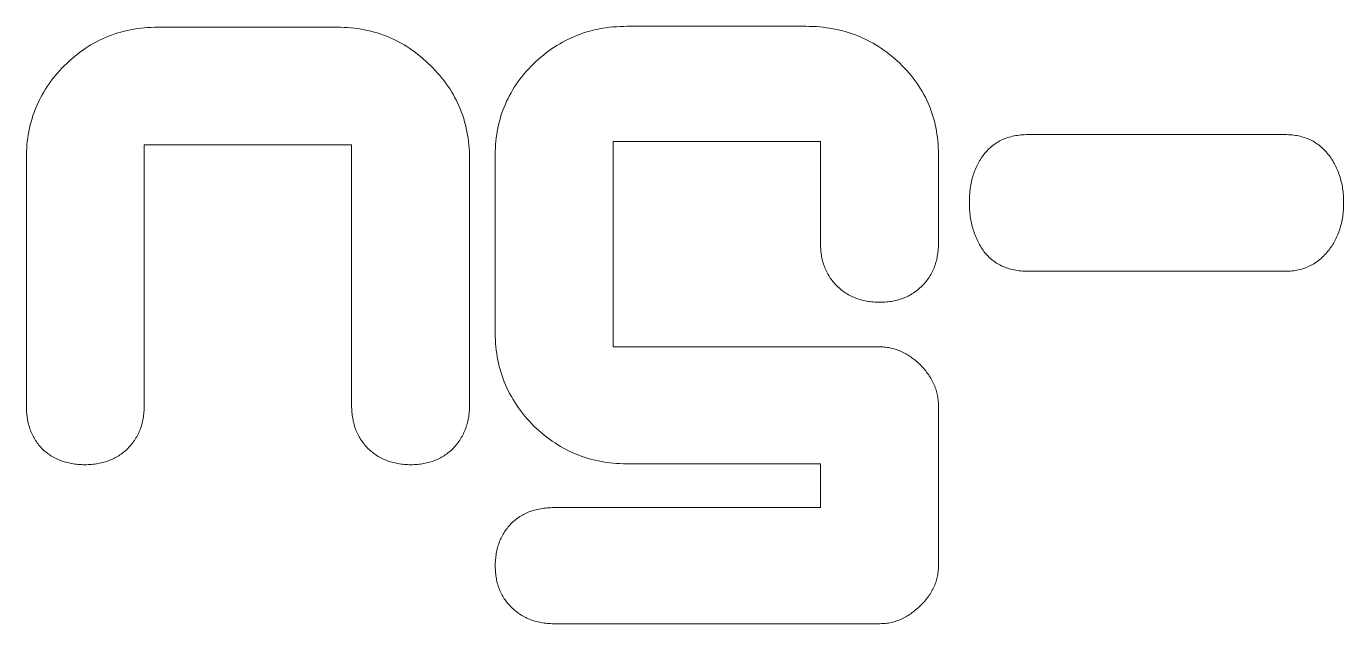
# Model space of a CAD drawing. Header units: millimetres. Extents: x 0 to 1200, y 0 to 900.
# Drawn here: x 228.7 to 284, y 382.8 to 407.9 of the extents above; entities that cross this region are included whole.
import ezdxf

# ---------------------------------------------------------------- set-up
doc = ezdxf.new("R2010")
doc.units = ezdxf.units.MM
doc.layers.add('Text', color=5, linetype='CONTINUOUS', lineweight=0, true_color=0x0000ff)

msp = doc.modelspace()

# ---------------------------------------------------------------- linework, layer by layer
at = {"layer": 'Text'}
for p, q in [((232.377, 407.555), (232.509, 407.598)), ((232.509, 407.598), (232.641, 407.636)), ((232.641, 407.636), (232.776, 407.672)), ((232.776, 407.672), (232.911, 407.704)), ((232.911, 407.704), (233.048, 407.733)), ((233.048, 407.733), (233.187, 407.758)), ((233.187, 407.758), (233.327, 407.78)), ((233.327, 407.78), (233.468, 407.799)), ((233.468, 407.799), (233.611, 407.814)), ((233.611, 407.814), (233.755, 407.826)), ((233.755, 407.826), (233.9, 407.834)), ((233.9, 407.834), (234.047, 407.839)), ((234.047, 407.839), (234.196, 407.841)), ((234.196, 407.841), (241.71, 407.841)), ((241.71, 407.841), (241.858, 407.839)), ((241.858, 407.839), (242.005, 407.834)), ((242.005, 407.834), (242.151, 407.826)), ((242.151, 407.826), (242.295, 407.814)), ((242.295, 407.814), (242.438, 407.799)), ((242.438, 407.799), (242.579, 407.78)), ((242.579, 407.78), (242.719, 407.758)), ((242.719, 407.758), (242.857, 407.733)), ((242.857, 407.733), (242.994, 407.704)), ((242.994, 407.704), (243.13, 407.672)), ((243.13, 407.672), (243.264, 407.636)), ((243.264, 407.636), (243.397, 407.598)), ((243.397, 407.598), (243.528, 407.555)), ((251.933, 407.553), (252.062, 407.598)), ((252.062, 407.598), (252.194, 407.639)), ((252.194, 407.639), (252.326, 407.677)), ((252.326, 407.677), (252.461, 407.712)), ((252.461, 407.712), (252.596, 407.743)), ((252.596, 407.743), (252.733, 407.771)), ((252.733, 407.771), (252.872, 407.796)), ((252.872, 407.796), (253.012, 407.818)), ((253.012, 407.818), (253.153, 407.836)), ((253.153, 407.836), (253.296, 407.851)), ((253.296, 407.851), (253.44, 407.862)), ((253.44, 407.862), (253.585, 407.871)), ((253.585, 407.871), (253.732, 407.876)), ((253.732, 407.876), (253.881, 407.877)), ((253.881, 407.877), (261.395, 407.877)), ((261.395, 407.877), (261.543, 407.876)), ((261.543, 407.876), (261.69, 407.871)), ((261.69, 407.871), (261.836, 407.863)), ((261.836, 407.863), (261.98, 407.851)), ((261.98, 407.851), (262.123, 407.837)), ((262.123, 407.837), (262.264, 407.819)), ((262.264, 407.819), (262.404, 407.798)), ((262.404, 407.798), (262.542, 407.774)), ((262.542, 407.774), (262.679, 407.746)), ((262.679, 407.746), (262.815, 407.716)), ((262.815, 407.716), (262.949, 407.682)), ((262.949, 407.682), (263.082, 407.644)), ((263.082, 407.644), (263.213, 407.604)), ((263.213, 407.604), (263.343, 407.56)), ((231.143, 406.946), (231.26, 407.022)), ((231.26, 407.022), (231.378, 407.095)), ((231.378, 407.095), (231.498, 407.164)), ((231.498, 407.164), (231.62, 407.23)), ((231.62, 407.23), (231.742, 407.293)), ((231.742, 407.293), (231.867, 407.352)), ((231.867, 407.352), (231.992, 407.408)), ((231.992, 407.408), (232.119, 407.46)), ((232.119, 407.46), (232.248, 407.51)), ((232.248, 407.51), (232.377, 407.555)), ((243.528, 407.555), (243.658, 407.51)), ((243.658, 407.51), (243.786, 407.46)), ((243.786, 407.46), (243.913, 407.408)), ((243.913, 407.408), (244.039, 407.352)), ((244.039, 407.352), (244.163, 407.293)), ((244.163, 407.293), (244.286, 407.23)), ((244.286, 407.23), (244.407, 407.164)), ((244.407, 407.164), (244.527, 407.095)), ((244.527, 407.095), (244.646, 407.022)), ((244.646, 407.022), (244.763, 406.946)), ((250.828, 407.002), (250.945, 407.077)), ((250.945, 407.077), (251.063, 407.148)), ((251.063, 407.148), (251.183, 407.216)), ((251.183, 407.216), (251.305, 407.28)), ((251.305, 407.28), (251.427, 407.341)), ((251.427, 407.341), (251.552, 407.399)), ((251.552, 407.399), (251.677, 407.454)), ((251.677, 407.454), (251.804, 407.505)), ((251.804, 407.505), (251.933, 407.553)), ((263.343, 407.56), (263.471, 407.514)), ((263.471, 407.514), (263.598, 407.463)), ((263.598, 407.463), (263.724, 407.41)), ((263.724, 407.41), (263.848, 407.354)), ((263.848, 407.354), (263.971, 407.294)), ((263.971, 407.294), (264.092, 407.231)), ((264.092, 407.231), (264.212, 407.164)), ((264.212, 407.164), (264.331, 407.095)), ((264.331, 407.095), (264.448, 407.022)), ((264.448, 407.022), (264.563, 406.946)), ((230.471, 406.418), (230.579, 406.515)), ((230.579, 406.515), (230.689, 406.608)), ((230.689, 406.608), (230.801, 406.698)), ((230.801, 406.698), (230.913, 406.784)), ((230.913, 406.784), (231.027, 406.867)), ((231.027, 406.867), (231.143, 406.946)), ((244.763, 406.946), (244.878, 406.867)), ((244.878, 406.867), (244.992, 406.784)), ((244.992, 406.784), (245.105, 406.698)), ((245.105, 406.698), (245.216, 406.608)), ((245.216, 406.608), (245.326, 406.515)), ((245.326, 406.515), (245.435, 406.418)), ((250.049, 406.389), (250.156, 406.486)), ((250.156, 406.486), (250.264, 406.581)), ((250.264, 406.581), (250.374, 406.671)), ((250.374, 406.671), (250.486, 406.759)), ((250.486, 406.759), (250.598, 406.843)), ((250.598, 406.843), (250.712, 406.925)), ((250.712, 406.925), (250.828, 407.002)), ((264.563, 406.946), (264.677, 406.867)), ((264.677, 406.867), (264.79, 406.785)), ((264.79, 406.785), (264.901, 406.699)), ((264.901, 406.699), (265.011, 406.61)), ((265.011, 406.61), (265.12, 406.518)), ((265.12, 406.518), (265.227, 406.422)), ((229.966, 405.901), (230.06, 406.007)), ((230.06, 406.007), (230.157, 406.112)), ((230.157, 406.112), (230.258, 406.216)), ((230.258, 406.216), (230.364, 406.319)), ((230.364, 406.319), (230.471, 406.418)), ((245.435, 406.418), (245.542, 406.319)), ((245.542, 406.319), (245.647, 406.216)), ((245.647, 406.216), (245.75, 406.112)), ((245.75, 406.112), (245.85, 406.007)), ((245.85, 406.007), (245.947, 405.901)), ((249.56, 405.867), (249.651, 405.974)), ((249.651, 405.974), (249.745, 406.08)), ((249.745, 406.08), (249.842, 406.185)), ((249.842, 406.185), (249.943, 406.288)), ((249.943, 406.288), (250.049, 406.389)), ((265.227, 406.422), (265.332, 406.324)), ((265.332, 406.324), (265.435, 406.223)), ((265.435, 406.223), (265.535, 406.12)), ((265.535, 406.12), (265.632, 406.016)), ((265.632, 406.016), (265.725, 405.911)), ((265.725, 405.911), (265.814, 405.804)), ((229.544, 405.347), (229.621, 405.461)), ((229.621, 405.461), (229.703, 405.573)), ((229.703, 405.573), (229.787, 405.684)), ((229.787, 405.684), (229.875, 405.793)), ((229.875, 405.793), (229.966, 405.901)), ((245.947, 405.901), (246.04, 405.793)), ((246.04, 405.793), (246.129, 405.684)), ((246.129, 405.684), (246.216, 405.573)), ((246.216, 405.573), (246.299, 405.461)), ((246.299, 405.461), (246.378, 405.347)), ((249.154, 405.313), (249.229, 405.426)), ((249.229, 405.426), (249.306, 405.539)), ((249.306, 405.539), (249.388, 405.649)), ((249.388, 405.649), (249.472, 405.759)), ((249.472, 405.759), (249.56, 405.867)), ((265.814, 405.804), (265.901, 405.696)), ((265.901, 405.696), (265.984, 405.586)), ((265.984, 405.586), (266.063, 405.474)), ((266.063, 405.474), (266.139, 405.361)), ((266.139, 405.361), (266.212, 405.247)), ((229.205, 404.755), (229.266, 404.877)), ((229.266, 404.877), (229.33, 404.997)), ((229.33, 404.997), (229.398, 405.115)), ((229.398, 405.115), (229.469, 405.232)), ((229.469, 405.232), (229.544, 405.347)), ((246.378, 405.347), (246.454, 405.232)), ((246.454, 405.232), (246.527, 405.115)), ((246.527, 405.115), (246.596, 404.997)), ((246.596, 404.997), (246.662, 404.877)), ((246.662, 404.877), (246.725, 404.755)), ((248.832, 404.727), (248.89, 404.847)), ((248.89, 404.847), (248.951, 404.965)), ((248.951, 404.965), (249.015, 405.082)), ((249.015, 405.082), (249.083, 405.198)), ((249.083, 405.198), (249.154, 405.313)), ((266.212, 405.247), (266.281, 405.131)), ((266.281, 405.131), (266.347, 405.013)), ((266.347, 405.013), (266.41, 404.894)), ((266.41, 404.894), (266.469, 404.773)), ((228.948, 404.126), (228.993, 404.255)), ((228.993, 404.255), (229.041, 404.382)), ((229.041, 404.382), (229.092, 404.508)), ((229.092, 404.508), (229.147, 404.632)), ((229.147, 404.632), (229.205, 404.755)), ((246.725, 404.755), (246.784, 404.632)), ((246.784, 404.632), (246.84, 404.508)), ((246.84, 404.508), (246.892, 404.382)), ((246.892, 404.382), (246.941, 404.255)), ((246.941, 404.255), (246.987, 404.126)), ((248.633, 404.235), (248.678, 404.36)), ((248.678, 404.36), (248.726, 404.483)), ((248.726, 404.483), (248.777, 404.606)), ((248.777, 404.606), (248.832, 404.727)), ((266.469, 404.773), (266.525, 404.651)), ((266.525, 404.651), (266.577, 404.528)), ((266.577, 404.528), (266.626, 404.403)), ((266.626, 404.403), (266.672, 404.276)), ((266.672, 404.276), (266.714, 404.148)), ((228.803, 403.596), (228.834, 403.73)), ((228.834, 403.73), (228.869, 403.864)), ((228.869, 403.864), (228.907, 403.996)), ((228.907, 403.996), (228.948, 404.126)), ((246.987, 404.126), (247.029, 403.996)), ((247.029, 403.996), (247.068, 403.864)), ((247.068, 403.864), (247.104, 403.73)), ((247.104, 403.73), (247.136, 403.596)), ((248.46, 403.591), (248.488, 403.722)), ((248.488, 403.722), (248.519, 403.852)), ((248.519, 403.852), (248.554, 403.981)), ((248.554, 403.981), (248.592, 404.109)), ((248.592, 404.109), (248.633, 404.235)), ((266.714, 404.148), (266.753, 404.019)), ((266.753, 404.019), (266.789, 403.888)), ((266.789, 403.888), (266.821, 403.755)), ((266.821, 403.755), (266.85, 403.621)), ((228.71, 403.041), (228.728, 403.182)), ((228.728, 403.182), (228.75, 403.321)), ((228.75, 403.321), (228.775, 403.459)), ((228.775, 403.459), (228.803, 403.596)), ((247.136, 403.596), (247.165, 403.459)), ((247.165, 403.459), (247.19, 403.321)), ((247.19, 403.321), (247.212, 403.182)), ((247.212, 403.182), (247.231, 403.041)), ((248.38, 403.053), (248.395, 403.19)), ((248.395, 403.19), (248.413, 403.325)), ((248.413, 403.325), (248.435, 403.459)), ((248.435, 403.459), (248.46, 403.591)), ((266.85, 403.621), (266.875, 403.486)), ((266.875, 403.486), (266.897, 403.349)), ((266.897, 403.349), (266.916, 403.21)), ((266.916, 403.21), (266.931, 403.07)), ((269.685, 403.131), (269.746, 403.156)), ((269.746, 403.156), (269.807, 403.179)), ((269.807, 403.179), (269.87, 403.201)), ((269.87, 403.201), (269.934, 403.221)), ((269.934, 403.221), (269.999, 403.239)), ((269.999, 403.239), (270.065, 403.256)), ((270.065, 403.256), (270.133, 403.27)), ((270.133, 403.27), (270.201, 403.283)), ((270.201, 403.283), (270.271, 403.294)), ((270.271, 403.294), (270.342, 403.304)), ((270.342, 403.304), (270.413, 403.312)), ((270.413, 403.312), (270.486, 403.318)), ((270.486, 403.318), (270.56, 403.322)), ((270.56, 403.322), (270.636, 403.325)), ((270.636, 403.325), (270.712, 403.326)), ((270.712, 403.326), (281.513, 403.326)), ((281.513, 403.326), (281.587, 403.325)), ((281.587, 403.325), (281.66, 403.322)), ((281.66, 403.322), (281.732, 403.318)), ((281.732, 403.318), (281.803, 403.312)), ((281.803, 403.312), (281.873, 403.304)), ((281.873, 403.304), (281.942, 403.294)), ((281.942, 403.294), (282.009, 403.283)), ((282.009, 403.283), (282.076, 403.27)), ((282.076, 403.27), (282.142, 403.256)), ((282.142, 403.256), (282.206, 403.239)), ((282.206, 403.239), (282.27, 403.221)), ((282.27, 403.221), (282.332, 403.201)), ((282.332, 403.201), (282.394, 403.179)), ((282.394, 403.179), (282.454, 403.156)), ((282.454, 403.156), (282.513, 403.131)), ((228.67, 402.462), (228.675, 402.609)), ((228.675, 402.609), (228.684, 402.755)), ((228.684, 402.755), (228.695, 402.899)), ((228.695, 402.899), (228.71, 403.041)), ((242.324, 402.892), (233.618, 402.892)), ((233.618, 402.892), (233.618, 391.946)), ((242.324, 391.946), (242.324, 402.892)), ((247.231, 403.041), (247.246, 402.899)), ((247.246, 402.899), (247.258, 402.755)), ((247.258, 402.755), (247.266, 402.609)), ((247.266, 402.609), (247.271, 402.462)), ((248.354, 402.495), (248.355, 402.636)), ((248.355, 402.636), (248.36, 402.776)), ((248.36, 402.776), (248.369, 402.915)), ((248.369, 402.915), (248.38, 403.053)), ((262.009, 403.037), (253.303, 403.037)), ((253.303, 403.037), (253.303, 394.403)), ((262.009, 398.738), (262.009, 403.037)), ((266.931, 403.07), (266.943, 402.928)), ((266.943, 402.928), (266.951, 402.785)), ((266.951, 402.785), (266.956, 402.641)), ((266.956, 402.641), (266.958, 402.495)), ((268.912, 402.547), (268.956, 402.598)), ((268.956, 402.598), (269.001, 402.648)), ((269.001, 402.648), (269.046, 402.695)), ((269.046, 402.695), (269.093, 402.741)), ((269.093, 402.741), (269.142, 402.785)), ((269.142, 402.785), (269.191, 402.828)), ((269.191, 402.828), (269.241, 402.868)), ((269.241, 402.868), (269.293, 402.907)), ((269.293, 402.907), (269.346, 402.944)), ((269.346, 402.944), (269.399, 402.98)), ((269.399, 402.98), (269.454, 403.013)), ((269.454, 403.013), (269.51, 403.045)), ((269.51, 403.045), (269.567, 403.076)), ((269.567, 403.076), (269.626, 403.104)), ((269.626, 403.104), (269.685, 403.131)), ((282.513, 403.131), (282.572, 403.104)), ((282.572, 403.104), (282.629, 403.076)), ((282.629, 403.076), (282.685, 403.045)), ((282.685, 403.045), (282.74, 403.013)), ((282.74, 403.013), (282.794, 402.98)), ((282.794, 402.98), (282.847, 402.944)), ((282.847, 402.944), (282.899, 402.907)), ((282.899, 402.907), (282.95, 402.868)), ((282.95, 402.868), (283, 402.828)), ((283, 402.828), (283.049, 402.785)), ((283.049, 402.785), (283.097, 402.741)), ((283.097, 402.741), (283.143, 402.695)), ((283.143, 402.695), (283.189, 402.648)), ((283.189, 402.648), (283.233, 402.598)), ((283.233, 402.598), (283.277, 402.547)), ((228.669, 402.314), (228.67, 402.462)), ((228.669, 391.946), (228.669, 402.314)), ((247.271, 402.462), (247.273, 402.314)), ((247.273, 402.314), (247.273, 391.946)), ((248.354, 394.981), (248.354, 402.495)), ((266.958, 402.495), (266.958, 398.738)), ((268.565, 401.997), (268.594, 402.056)), ((268.594, 402.056), (268.624, 402.114)), ((268.624, 402.114), (268.655, 402.171)), ((268.655, 402.171), (268.688, 402.227)), ((268.688, 402.227), (268.721, 402.282)), ((268.721, 402.282), (268.757, 402.337)), ((268.757, 402.337), (268.793, 402.39)), ((268.793, 402.39), (268.831, 402.443)), ((268.831, 402.443), (268.87, 402.495)), ((268.87, 402.495), (268.912, 402.547)), ((283.277, 402.547), (283.319, 402.495)), ((283.319, 402.495), (283.361, 402.441)), ((283.361, 402.441), (283.401, 402.386)), ((283.401, 402.386), (283.439, 402.33)), ((283.439, 402.33), (283.476, 402.274)), ((283.476, 402.274), (283.512, 402.217)), ((283.512, 402.217), (283.547, 402.16)), ((283.547, 402.16), (283.58, 402.101)), ((283.58, 402.101), (283.612, 402.042)), ((283.612, 402.042), (283.642, 401.982)), ((268.364, 401.426), (268.381, 401.493)), ((268.381, 401.493), (268.399, 401.559)), ((268.399, 401.559), (268.419, 401.624)), ((268.419, 401.624), (268.44, 401.688)), ((268.44, 401.688), (268.463, 401.752)), ((268.463, 401.752), (268.486, 401.814)), ((268.486, 401.814), (268.511, 401.876)), ((268.511, 401.876), (268.537, 401.937)), ((268.537, 401.937), (268.565, 401.997)), ((283.642, 401.982), (283.671, 401.921)), ((283.671, 401.921), (283.699, 401.86)), ((283.699, 401.86), (283.725, 401.797)), ((283.725, 401.797), (283.75, 401.734)), ((283.75, 401.734), (283.774, 401.671)), ((283.774, 401.671), (283.796, 401.606)), ((283.796, 401.606), (283.817, 401.541)), ((283.817, 401.541), (283.837, 401.475)), ((268.279, 400.931), (268.287, 401.004)), ((268.287, 401.004), (268.296, 401.077)), ((268.296, 401.077), (268.307, 401.148)), ((268.307, 401.148), (268.319, 401.219)), ((268.319, 401.219), (268.333, 401.289)), ((268.333, 401.289), (268.348, 401.358)), ((268.348, 401.358), (268.364, 401.426)), ((283.837, 401.475), (283.855, 401.408)), ((283.855, 401.408), (283.872, 401.341)), ((283.872, 401.341), (283.888, 401.272)), ((283.888, 401.272), (283.902, 401.203)), ((283.902, 401.203), (283.915, 401.133)), ((283.915, 401.133), (283.926, 401.063)), ((283.926, 401.063), (283.937, 400.992)), ((283.937, 400.992), (283.945, 400.92)), ((268.256, 400.551), (268.258, 400.628)), ((268.256, 400.472), (268.256, 400.551)), ((268.256, 400.395), (268.256, 400.472)), ((268.258, 400.319), (268.256, 400.395)), ((268.258, 400.628), (268.261, 400.705)), ((268.261, 400.705), (268.266, 400.781)), ((268.266, 400.781), (268.272, 400.857)), ((268.272, 400.857), (268.279, 400.931)), ((283.945, 400.92), (283.953, 400.847)), ((283.953, 400.847), (283.959, 400.773)), ((283.959, 400.773), (283.964, 400.699)), ((283.964, 400.699), (283.967, 400.624)), ((283.967, 400.624), (283.969, 400.548)), ((283.969, 400.395), (283.967, 400.32)), ((283.969, 400.548), (283.97, 400.472)), ((283.97, 400.472), (283.969, 400.395)), ((268.261, 400.244), (268.258, 400.319)), ((268.266, 400.169), (268.261, 400.244)), ((268.272, 400.096), (268.266, 400.169)), ((268.279, 400.022), (268.272, 400.096)), ((268.287, 399.95), (268.279, 400.022)), ((268.296, 399.878), (268.287, 399.95)), ((268.307, 399.807), (268.296, 399.878)), ((283.929, 399.883), (283.918, 399.813)), ((283.938, 399.954), (283.929, 399.883)), ((283.947, 400.025), (283.938, 399.954)), ((283.954, 400.098), (283.947, 400.025)), ((283.959, 400.171), (283.954, 400.098)), ((283.964, 400.245), (283.959, 400.171)), ((283.967, 400.32), (283.964, 400.245)), ((268.319, 399.736), (268.307, 399.807)), ((268.333, 399.667), (268.319, 399.736)), ((268.348, 399.598), (268.333, 399.667)), ((268.364, 399.529), (268.348, 399.598)), ((268.381, 399.461), (268.364, 399.529)), ((268.399, 399.394), (268.381, 399.461)), ((268.419, 399.328), (268.399, 399.394)), ((268.44, 399.262), (268.419, 399.328)), ((283.785, 399.284), (283.763, 399.221)), ((283.806, 399.347), (283.785, 399.284)), ((283.826, 399.411), (283.806, 399.347)), ((283.844, 399.476), (283.826, 399.411)), ((283.862, 399.542), (283.844, 399.476)), ((283.878, 399.608), (283.862, 399.542)), ((283.892, 399.676), (283.878, 399.608)), ((283.906, 399.744), (283.892, 399.676)), ((283.918, 399.813), (283.906, 399.744)), ((262.01, 398.668), (262.009, 398.738)), ((266.958, 398.738), (266.957, 398.668)), ((268.463, 399.197), (268.44, 399.262)), ((268.486, 399.133), (268.463, 399.197)), ((268.511, 399.069), (268.486, 399.133)), ((268.537, 399.006), (268.511, 399.069)), ((268.565, 398.943), (268.537, 399.006)), ((268.594, 398.882), (268.565, 398.943)), ((268.624, 398.821), (268.594, 398.882)), ((268.655, 398.76), (268.624, 398.821)), ((268.688, 398.701), (268.655, 398.76)), ((283.538, 398.752), (283.504, 398.697)), ((283.57, 398.807), (283.538, 398.752)), ((283.602, 398.864), (283.57, 398.807)), ((283.632, 398.922), (283.602, 398.864)), ((283.66, 398.98), (283.632, 398.922)), ((283.688, 399.039), (283.66, 398.98)), ((283.714, 399.099), (283.688, 399.039)), ((283.739, 399.16), (283.714, 399.099)), ((283.763, 399.221), (283.739, 399.16)), ((262.012, 398.6), (262.01, 398.668)), ((262.015, 398.532), (262.012, 398.6)), ((262.02, 398.465), (262.015, 398.532)), ((262.027, 398.398), (262.02, 398.465)), ((262.035, 398.333), (262.027, 398.398)), ((262.044, 398.269), (262.035, 398.333)), ((262.055, 398.205), (262.044, 398.269)), ((262.067, 398.142), (262.055, 398.205)), ((266.912, 398.205), (266.9, 398.142)), ((266.923, 398.269), (266.912, 398.205)), ((266.932, 398.333), (266.923, 398.269)), ((266.94, 398.398), (266.932, 398.333)), ((266.946, 398.465), (266.94, 398.398)), ((266.951, 398.532), (266.946, 398.465)), ((266.955, 398.6), (266.951, 398.532)), ((266.957, 398.668), (266.955, 398.6)), ((268.721, 398.642), (268.688, 398.701)), ((268.757, 398.583), (268.721, 398.642)), ((268.793, 398.526), (268.757, 398.583)), ((268.831, 398.469), (268.793, 398.526)), ((268.87, 398.413), (268.831, 398.469)), ((268.912, 398.36), (268.87, 398.413)), ((268.956, 398.309), (268.912, 398.36)), ((269.001, 398.26), (268.956, 398.309)), ((269.046, 398.212), (269.001, 398.26)), ((269.093, 398.166), (269.046, 398.212)), ((283.072, 398.169), (283.022, 398.123)), ((283.122, 398.217), (283.072, 398.169)), ((283.171, 398.267), (283.122, 398.217)), ((283.218, 398.319), (283.171, 398.267)), ((283.265, 398.372), (283.218, 398.319)), ((283.311, 398.428), (283.265, 398.372)), ((283.356, 398.485), (283.311, 398.428)), ((283.395, 398.537), (283.356, 398.485)), ((283.432, 398.589), (283.395, 398.537)), ((283.469, 398.642), (283.432, 398.589)), ((283.504, 398.697), (283.469, 398.642)), ((262.08, 398.08), (262.067, 398.142)), ((262.095, 398.019), (262.08, 398.08)), ((262.112, 397.958), (262.095, 398.019)), ((262.13, 397.899), (262.112, 397.958)), ((262.149, 397.84), (262.13, 397.899)), ((262.17, 397.782), (262.149, 397.84)), ((262.192, 397.725), (262.17, 397.782)), ((262.215, 397.669), (262.192, 397.725)), ((262.24, 397.613), (262.215, 397.669)), ((266.751, 397.669), (266.726, 397.613)), ((266.775, 397.725), (266.751, 397.669)), ((266.797, 397.782), (266.775, 397.725)), ((266.818, 397.84), (266.797, 397.782)), ((266.837, 397.899), (266.818, 397.84)), ((266.855, 397.958), (266.837, 397.899)), ((266.871, 398.019), (266.855, 397.958)), ((266.886, 398.08), (266.871, 398.019)), ((266.9, 398.142), (266.886, 398.08)), ((269.142, 398.122), (269.093, 398.166)), ((269.191, 398.08), (269.142, 398.122)), ((269.241, 398.039), (269.191, 398.08)), ((269.293, 398), (269.241, 398.039)), ((269.346, 397.963), (269.293, 398)), ((269.399, 397.928), (269.346, 397.963)), ((269.454, 397.894), (269.399, 397.928)), ((269.51, 397.862), (269.454, 397.894)), ((269.567, 397.832), (269.51, 397.862)), ((269.626, 397.803), (269.567, 397.832)), ((269.685, 397.776), (269.626, 397.803)), ((269.746, 397.751), (269.685, 397.776)), ((269.807, 397.728), (269.746, 397.751)), ((269.87, 397.706), (269.807, 397.728)), ((269.934, 397.686), (269.87, 397.706)), ((269.999, 397.668), (269.934, 397.686)), ((270.065, 397.652), (269.999, 397.668)), ((270.133, 397.637), (270.065, 397.652)), ((270.201, 397.624), (270.133, 397.637)), ((270.271, 397.613), (270.201, 397.624)), ((281.943, 397.616), (281.874, 397.605)), ((282.011, 397.628), (281.943, 397.616)), ((282.079, 397.642), (282.011, 397.628)), ((282.145, 397.658), (282.079, 397.642)), ((282.21, 397.676), (282.145, 397.658)), ((282.274, 397.695), (282.21, 397.676)), ((282.338, 397.717), (282.274, 397.695)), ((282.4, 397.741), (282.338, 397.717)), ((282.462, 397.766), (282.4, 397.741)), ((282.522, 397.793), (282.462, 397.766)), ((282.581, 397.822), (282.522, 397.793)), ((282.64, 397.853), (282.581, 397.822)), ((282.697, 397.886), (282.64, 397.853)), ((282.754, 397.921), (282.697, 397.886)), ((282.809, 397.958), (282.754, 397.921)), ((282.864, 397.996), (282.809, 397.958)), ((282.917, 398.037), (282.864, 397.996)), ((282.97, 398.079), (282.917, 398.037)), ((283.022, 398.123), (282.97, 398.079)), ((262.267, 397.559), (262.24, 397.613)), ((262.295, 397.505), (262.267, 397.559)), ((262.324, 397.452), (262.295, 397.505)), ((262.355, 397.4), (262.324, 397.452)), ((262.387, 397.348), (262.355, 397.4)), ((262.42, 397.298), (262.387, 397.348)), ((262.455, 397.248), (262.42, 397.298)), ((262.492, 397.199), (262.455, 397.248)), ((262.529, 397.151), (262.492, 397.199)), ((262.569, 397.104), (262.529, 397.151)), ((262.609, 397.058), (262.569, 397.104)), ((266.398, 397.104), (266.357, 397.058)), ((266.437, 397.151), (266.398, 397.104)), ((266.475, 397.199), (266.437, 397.151)), ((266.511, 397.248), (266.475, 397.199)), ((266.546, 397.298), (266.511, 397.248)), ((266.58, 397.348), (266.546, 397.298)), ((266.612, 397.4), (266.58, 397.348)), ((266.643, 397.452), (266.612, 397.4)), ((266.672, 397.505), (266.643, 397.452)), ((266.7, 397.559), (266.672, 397.505)), ((266.726, 397.613), (266.7, 397.559)), ((270.342, 397.603), (270.271, 397.613)), ((270.413, 397.596), (270.342, 397.603)), ((270.486, 397.59), (270.413, 397.596)), ((270.56, 397.585), (270.486, 397.59)), ((270.636, 397.583), (270.56, 397.585)), ((270.712, 397.582), (270.636, 397.583)), ((281.513, 397.582), (270.712, 397.582)), ((281.587, 397.583), (281.513, 397.582)), ((281.66, 397.586), (281.587, 397.583)), ((281.733, 397.59), (281.66, 397.586)), ((281.804, 397.597), (281.733, 397.59)), ((281.874, 397.605), (281.804, 397.597)), ((262.652, 397.012), (262.609, 397.058)), ((262.695, 396.968), (262.652, 397.012)), ((262.74, 396.924), (262.695, 396.968)), ((262.786, 396.882), (262.74, 396.924)), ((262.832, 396.841), (262.786, 396.882)), ((262.88, 396.802), (262.832, 396.841)), ((262.928, 396.764), (262.88, 396.802)), ((262.977, 396.728), (262.928, 396.764)), ((263.027, 396.693), (262.977, 396.728)), ((263.078, 396.659), (263.027, 396.693)), ((263.13, 396.627), (263.078, 396.659)), ((263.183, 396.596), (263.13, 396.627)), ((263.237, 396.567), (263.183, 396.596)), ((263.292, 396.539), (263.237, 396.567)), ((263.347, 396.513), (263.292, 396.539)), ((263.404, 396.488), (263.347, 396.513)), ((265.626, 396.513), (265.571, 396.488)), ((265.681, 396.539), (265.626, 396.513)), ((265.734, 396.567), (265.681, 396.539)), ((265.787, 396.596), (265.734, 396.567)), ((265.839, 396.627), (265.787, 396.596)), ((265.891, 396.659), (265.839, 396.627)), ((265.941, 396.693), (265.891, 396.659)), ((265.991, 396.728), (265.941, 396.693)), ((266.04, 396.764), (265.991, 396.728)), ((266.088, 396.802), (266.04, 396.764)), ((266.135, 396.841), (266.088, 396.802)), ((266.181, 396.882), (266.135, 396.841)), ((266.227, 396.924), (266.181, 396.882)), ((266.272, 396.968), (266.227, 396.924)), ((266.315, 397.012), (266.272, 396.968)), ((266.357, 397.058), (266.315, 397.012)), ((263.461, 396.464), (263.404, 396.488)), ((263.519, 396.442), (263.461, 396.464)), ((263.578, 396.421), (263.519, 396.442)), ((263.638, 396.402), (263.578, 396.421)), ((263.699, 396.384), (263.638, 396.402)), ((263.761, 396.368), (263.699, 396.384)), ((263.824, 396.353), (263.761, 396.368)), ((263.888, 396.339), (263.824, 396.353)), ((263.952, 396.327), (263.888, 396.339)), ((264.018, 396.316), (263.952, 396.327)), ((264.084, 396.307), (264.018, 396.316)), ((264.151, 396.299), (264.084, 396.307)), ((264.22, 396.293), (264.151, 396.299)), ((264.289, 396.288), (264.22, 396.293)), ((264.359, 396.284), (264.289, 396.288)), ((264.43, 396.282), (264.359, 396.284)), ((264.501, 396.281), (264.43, 396.282)), ((264.571, 396.282), (264.501, 396.281)), ((264.64, 396.284), (264.571, 396.282)), ((264.707, 396.288), (264.64, 396.284)), ((264.774, 396.293), (264.707, 396.288)), ((264.841, 396.299), (264.774, 396.293)), ((264.906, 396.307), (264.841, 396.299)), ((264.971, 396.316), (264.906, 396.307)), ((265.034, 396.327), (264.971, 396.316)), ((265.097, 396.339), (265.034, 396.327)), ((265.159, 396.353), (265.097, 396.339)), ((265.22, 396.368), (265.159, 396.353)), ((265.281, 396.384), (265.22, 396.368)), ((265.34, 396.402), (265.281, 396.384)), ((265.399, 396.421), (265.34, 396.402)), ((265.457, 396.442), (265.399, 396.421)), ((265.514, 396.464), (265.457, 396.442)), ((265.571, 396.488), (265.514, 396.464)), ((248.355, 394.835), (248.354, 394.981)), ((248.361, 394.69), (248.355, 394.835)), ((248.369, 394.546), (248.361, 394.69)), ((248.381, 394.404), (248.369, 394.546)), ((248.396, 394.264), (248.381, 394.404)), ((253.303, 394.403), (264.501, 394.403)), ((264.501, 394.403), (264.562, 394.402)), ((264.562, 394.402), (264.622, 394.4)), ((264.622, 394.4), (264.682, 394.396)), ((264.682, 394.396), (264.741, 394.39)), ((264.741, 394.39), (264.8, 394.383)), ((264.8, 394.383), (264.858, 394.374)), ((264.858, 394.374), (264.916, 394.364)), ((264.916, 394.364), (264.974, 394.352)), ((264.974, 394.352), (265.032, 394.339)), ((265.032, 394.339), (265.089, 394.324)), ((265.089, 394.324), (265.145, 394.307)), ((265.145, 394.307), (265.201, 394.289)), ((248.415, 394.124), (248.396, 394.264)), ((248.437, 393.986), (248.415, 394.124)), ((248.462, 393.849), (248.437, 393.986)), ((248.491, 393.714), (248.462, 393.849)), ((265.201, 394.289), (265.257, 394.269)), ((265.257, 394.269), (265.313, 394.248)), ((265.313, 394.248), (265.368, 394.225)), ((265.368, 394.225), (265.423, 394.201)), ((265.423, 394.201), (265.477, 394.175)), ((265.477, 394.175), (265.531, 394.147)), ((265.531, 394.147), (265.585, 394.118)), ((265.585, 394.118), (265.638, 394.087)), ((265.638, 394.087), (265.691, 394.055)), ((265.691, 394.055), (265.744, 394.021)), ((265.744, 394.021), (265.796, 393.985)), ((265.796, 393.985), (265.847, 393.948)), ((265.847, 393.948), (265.899, 393.909)), ((265.899, 393.909), (265.95, 393.869)), ((265.95, 393.869), (266, 393.827)), ((266, 393.827), (266.051, 393.784)), ((266.051, 393.784), (266.101, 393.739)), ((248.523, 393.58), (248.491, 393.714)), ((248.558, 393.448), (248.523, 393.58)), ((248.597, 393.316), (248.558, 393.448)), ((248.64, 393.186), (248.597, 393.316)), ((266.101, 393.739), (266.15, 393.692)), ((266.15, 393.692), (266.199, 393.644)), ((266.199, 393.644), (266.247, 393.595)), ((266.247, 393.595), (266.294, 393.546)), ((266.294, 393.546), (266.339, 393.496)), ((266.339, 393.496), (266.382, 393.445)), ((266.382, 393.445), (266.424, 393.395)), ((266.424, 393.395), (266.464, 393.344)), ((266.464, 393.344), (266.503, 393.292)), ((266.503, 393.292), (266.54, 393.241)), ((266.54, 393.241), (266.576, 393.188)), ((248.685, 393.058), (248.64, 393.186)), ((248.734, 392.931), (248.685, 393.058)), ((248.787, 392.805), (248.734, 392.931)), ((248.843, 392.68), (248.787, 392.805)), ((248.902, 392.557), (248.843, 392.68)), ((266.576, 393.188), (266.61, 393.136)), ((266.61, 393.136), (266.642, 393.083)), ((266.642, 393.083), (266.673, 393.03)), ((266.673, 393.03), (266.702, 392.976)), ((266.702, 392.976), (266.73, 392.922)), ((266.73, 392.922), (266.756, 392.868)), ((266.756, 392.868), (266.78, 392.813)), ((266.78, 392.813), (266.803, 392.758)), ((266.803, 392.758), (266.824, 392.702)), ((266.824, 392.702), (266.844, 392.646)), ((266.844, 392.646), (266.862, 392.59)), ((248.964, 392.435), (248.902, 392.557)), ((249.03, 392.315), (248.964, 392.435)), ((249.1, 392.196), (249.03, 392.315)), ((249.173, 392.078), (249.1, 392.196)), ((266.862, 392.59), (266.879, 392.534)), ((266.879, 392.534), (266.894, 392.476)), ((266.894, 392.476), (266.907, 392.419)), ((266.907, 392.419), (266.919, 392.361)), ((266.919, 392.361), (266.929, 392.303)), ((266.929, 392.303), (266.938, 392.245)), ((266.938, 392.245), (266.945, 392.186)), ((266.945, 392.186), (266.951, 392.126)), ((266.951, 392.126), (266.955, 392.067)), ((228.669, 391.875), (228.669, 391.946)), ((228.671, 391.804), (228.669, 391.875)), ((228.675, 391.734), (228.671, 391.804)), ((228.68, 391.665), (228.675, 391.734)), ((228.686, 391.596), (228.68, 391.665)), ((228.693, 391.529), (228.686, 391.596)), ((233.6, 391.596), (233.592, 391.529)), ((233.606, 391.665), (233.6, 391.596)), ((233.611, 391.734), (233.606, 391.665)), ((233.615, 391.804), (233.611, 391.734)), ((233.617, 391.875), (233.615, 391.804)), ((233.618, 391.946), (233.617, 391.875)), ((242.325, 391.875), (242.324, 391.946)), ((242.327, 391.804), (242.325, 391.875)), ((242.33, 391.734), (242.327, 391.804)), ((242.335, 391.665), (242.33, 391.734)), ((242.342, 391.596), (242.335, 391.665)), ((242.35, 391.529), (242.342, 391.596)), ((247.247, 391.54), (247.238, 391.475)), ((247.255, 391.606), (247.247, 391.54)), ((247.261, 391.673), (247.255, 391.606)), ((247.266, 391.74), (247.261, 391.673)), ((247.27, 391.808), (247.266, 391.74)), ((247.272, 391.877), (247.27, 391.808)), ((247.273, 391.946), (247.272, 391.877)), ((249.249, 391.962), (249.173, 392.078)), ((249.328, 391.847), (249.249, 391.962)), ((249.411, 391.733), (249.328, 391.847)), ((249.497, 391.621), (249.411, 391.733)), ((249.587, 391.51), (249.497, 391.621)), ((266.955, 392.067), (266.957, 392.007)), ((266.957, 392.007), (266.958, 391.946)), ((266.958, 391.946), (266.958, 385.191)), ((228.702, 391.463), (228.693, 391.529)), ((228.712, 391.397), (228.702, 391.463)), ((228.724, 391.333), (228.712, 391.397)), ((228.736, 391.269), (228.724, 391.333)), ((228.751, 391.206), (228.736, 391.269)), ((228.766, 391.144), (228.751, 391.206)), ((228.783, 391.083), (228.766, 391.144)), ((228.801, 391.023), (228.783, 391.083)), ((228.821, 390.964), (228.801, 391.023)), ((233.478, 391.023), (233.457, 390.964)), ((233.497, 391.083), (233.478, 391.023)), ((233.515, 391.144), (233.497, 391.083)), ((233.531, 391.206), (233.515, 391.144)), ((233.546, 391.269), (233.531, 391.206)), ((233.56, 391.333), (233.546, 391.269)), ((233.572, 391.397), (233.56, 391.333)), ((233.583, 391.463), (233.572, 391.397)), ((233.592, 391.529), (233.583, 391.463)), ((242.359, 391.463), (242.35, 391.529)), ((242.37, 391.397), (242.359, 391.463)), ((242.382, 391.333), (242.37, 391.397)), ((242.395, 391.269), (242.382, 391.333)), ((242.41, 391.206), (242.395, 391.269)), ((242.427, 391.144), (242.41, 391.206)), ((242.445, 391.083), (242.427, 391.144)), ((242.464, 391.023), (242.445, 391.083)), ((242.485, 390.964), (242.464, 391.023)), ((247.112, 390.982), (247.09, 390.924)), ((247.133, 391.041), (247.112, 390.982)), ((247.152, 391.101), (247.133, 391.041)), ((247.17, 391.161), (247.152, 391.101)), ((247.186, 391.223), (247.17, 391.161)), ((247.201, 391.285), (247.186, 391.223)), ((247.215, 391.348), (247.201, 391.285)), ((247.227, 391.411), (247.215, 391.348)), ((247.238, 391.475), (247.227, 391.411)), ((249.68, 391.4), (249.587, 391.51)), ((249.776, 391.292), (249.68, 391.4)), ((249.876, 391.185), (249.776, 391.292)), ((249.979, 391.079), (249.876, 391.185)), ((250.085, 390.978), (249.979, 391.079)), ((250.192, 390.881), (250.085, 390.978)), ((228.842, 390.906), (228.821, 390.964)), ((228.864, 390.848), (228.842, 390.906)), ((228.888, 390.792), (228.864, 390.848)), ((228.913, 390.736), (228.888, 390.792)), ((228.939, 390.682), (228.913, 390.736)), ((228.967, 390.628), (228.939, 390.682)), ((228.996, 390.575), (228.967, 390.628)), ((229.027, 390.523), (228.996, 390.575)), ((229.059, 390.472), (229.027, 390.523)), ((229.092, 390.422), (229.059, 390.472)), ((233.206, 390.472), (233.171, 390.422)), ((233.24, 390.523), (233.206, 390.472)), ((233.272, 390.575), (233.24, 390.523)), ((233.303, 390.628), (233.272, 390.575)), ((233.332, 390.682), (233.303, 390.628)), ((233.36, 390.736), (233.332, 390.682)), ((233.386, 390.792), (233.36, 390.736)), ((233.411, 390.848), (233.386, 390.792)), ((233.435, 390.906), (233.411, 390.848)), ((233.457, 390.964), (233.435, 390.906)), ((242.507, 390.906), (242.485, 390.964)), ((242.53, 390.848), (242.507, 390.906)), ((242.555, 390.792), (242.53, 390.848)), ((242.582, 390.736), (242.555, 390.792)), ((242.61, 390.682), (242.582, 390.736)), ((242.639, 390.628), (242.61, 390.682)), ((242.669, 390.575), (242.639, 390.628)), ((242.702, 390.523), (242.669, 390.575)), ((242.735, 390.472), (242.702, 390.523)), ((242.77, 390.422), (242.735, 390.472)), ((246.826, 390.433), (246.79, 390.383)), ((246.861, 390.485), (246.826, 390.433)), ((246.895, 390.537), (246.861, 390.485)), ((246.927, 390.59), (246.895, 390.537)), ((246.958, 390.644), (246.927, 390.59)), ((246.987, 390.698), (246.958, 390.644)), ((247.015, 390.754), (246.987, 390.698)), ((247.041, 390.81), (247.015, 390.754)), ((247.066, 390.866), (247.041, 390.81)), ((247.09, 390.924), (247.066, 390.866)), ((250.3, 390.787), (250.192, 390.881)), ((250.41, 390.696), (250.3, 390.787)), ((250.521, 390.608), (250.41, 390.696)), ((250.633, 390.524), (250.521, 390.608)), ((250.747, 390.443), (250.633, 390.524)), ((250.862, 390.365), (250.747, 390.443)), ((229.126, 390.373), (229.092, 390.422)), ((229.162, 390.324), (229.126, 390.373)), ((229.199, 390.277), (229.162, 390.324)), ((229.238, 390.231), (229.199, 390.277)), ((229.278, 390.185), (229.238, 390.231)), ((229.319, 390.14), (229.278, 390.185)), ((229.364, 390.097), (229.319, 390.14)), ((229.409, 390.054), (229.364, 390.097)), ((229.456, 390.014), (229.409, 390.054)), ((229.503, 389.974), (229.456, 390.014)), ((229.552, 389.937), (229.503, 389.974)), ((229.601, 389.9), (229.552, 389.937)), ((229.651, 389.865), (229.601, 389.9)), ((232.65, 389.9), (232.599, 389.865)), ((232.699, 389.937), (232.65, 389.9)), ((232.747, 389.974), (232.699, 389.937)), ((232.795, 390.014), (232.747, 389.974)), ((232.841, 390.054), (232.795, 390.014)), ((232.887, 390.097), (232.841, 390.054)), ((232.931, 390.14), (232.887, 390.097)), ((232.975, 390.185), (232.931, 390.14)), ((233.017, 390.231), (232.975, 390.185)), ((233.058, 390.277), (233.017, 390.231)), ((233.097, 390.324), (233.058, 390.277)), ((233.135, 390.373), (233.097, 390.324)), ((233.171, 390.422), (233.135, 390.373)), ((242.807, 390.373), (242.77, 390.422)), ((242.844, 390.324), (242.807, 390.373)), ((242.884, 390.277), (242.844, 390.324)), ((242.924, 390.231), (242.884, 390.277)), ((242.967, 390.185), (242.924, 390.231)), ((243.01, 390.14), (242.967, 390.185)), ((243.055, 390.097), (243.01, 390.14)), ((243.101, 390.054), (243.055, 390.097)), ((243.147, 390.014), (243.101, 390.054)), ((243.195, 389.974), (243.147, 390.014)), ((243.243, 389.937), (243.195, 389.974)), ((243.292, 389.9), (243.243, 389.937)), ((243.342, 389.865), (243.292, 389.9)), ((246.306, 389.9), (246.256, 389.865)), ((246.355, 389.937), (246.306, 389.9)), ((246.403, 389.974), (246.355, 389.937)), ((246.45, 390.014), (246.403, 389.974)), ((246.496, 390.054), (246.45, 390.014)), ((246.542, 390.097), (246.496, 390.054)), ((246.587, 390.14), (246.542, 390.097)), ((246.63, 390.187), (246.587, 390.14)), ((246.672, 390.235), (246.63, 390.187)), ((246.713, 390.283), (246.672, 390.235)), ((246.752, 390.333), (246.713, 390.283)), ((246.79, 390.383), (246.752, 390.333)), ((250.978, 390.29), (250.862, 390.365)), ((251.096, 390.219), (250.978, 390.29)), ((251.215, 390.151), (251.096, 390.219)), ((251.335, 390.087), (251.215, 390.151)), ((251.457, 390.026), (251.335, 390.087)), ((251.58, 389.968), (251.457, 390.026)), ((251.705, 389.913), (251.58, 389.968)), ((251.831, 389.862), (251.705, 389.913)), ((229.702, 389.832), (229.651, 389.865)), ((229.754, 389.799), (229.702, 389.832)), ((229.807, 389.769), (229.754, 389.799)), ((229.861, 389.739), (229.807, 389.769)), ((229.915, 389.712), (229.861, 389.739)), ((229.971, 389.685), (229.915, 389.712)), ((230.027, 389.66), (229.971, 389.685)), ((230.085, 389.637), (230.027, 389.66)), ((230.143, 389.614), (230.085, 389.637)), ((230.202, 389.594), (230.143, 389.614)), ((230.262, 389.574), (230.202, 389.594)), ((230.323, 389.557), (230.262, 389.574)), ((230.385, 389.54), (230.323, 389.557)), ((230.448, 389.525), (230.385, 389.54)), ((230.512, 389.512), (230.448, 389.525)), ((230.576, 389.499), (230.512, 389.512)), ((230.642, 389.489), (230.576, 389.499)), ((230.708, 389.479), (230.642, 389.489)), ((230.775, 389.472), (230.708, 389.479)), ((230.843, 389.465), (230.775, 389.472)), ((230.913, 389.46), (230.843, 389.465)), ((230.983, 389.457), (230.913, 389.46)), ((231.053, 389.454), (230.983, 389.457)), ((231.125, 389.454), (231.053, 389.454)), ((231.197, 389.454), (231.125, 389.454)), ((231.268, 389.457), (231.197, 389.454)), ((231.338, 389.46), (231.268, 389.457)), ((231.407, 389.465), (231.338, 389.46)), ((231.475, 389.472), (231.407, 389.465)), ((231.543, 389.479), (231.475, 389.472)), ((231.609, 389.489), (231.543, 389.479)), ((231.674, 389.499), (231.609, 389.489)), ((231.739, 389.512), (231.674, 389.499)), ((231.803, 389.525), (231.739, 389.512)), ((231.865, 389.54), (231.803, 389.525)), ((231.927, 389.557), (231.865, 389.54)), ((231.988, 389.574), (231.927, 389.557)), ((232.048, 389.594), (231.988, 389.574)), ((232.107, 389.614), (232.048, 389.594)), ((232.166, 389.637), (232.107, 389.614)), ((232.223, 389.66), (232.166, 389.637)), ((232.28, 389.685), (232.223, 389.66)), ((232.335, 389.712), (232.28, 389.685)), ((232.39, 389.739), (232.335, 389.712)), ((232.444, 389.769), (232.39, 389.739)), ((232.496, 389.799), (232.444, 389.769)), ((232.548, 389.832), (232.496, 389.799)), ((232.599, 389.865), (232.548, 389.832)), ((243.393, 389.832), (243.342, 389.865)), ((243.445, 389.799), (243.393, 389.832)), ((243.498, 389.769), (243.445, 389.799)), ((243.552, 389.739), (243.498, 389.769)), ((243.607, 389.712), (243.552, 389.739)), ((243.662, 389.685), (243.607, 389.712)), ((243.719, 389.66), (243.662, 389.685)), ((243.776, 389.637), (243.719, 389.66)), ((243.834, 389.614), (243.776, 389.637)), ((243.893, 389.594), (243.834, 389.614)), ((243.953, 389.574), (243.893, 389.594)), ((244.014, 389.557), (243.953, 389.574)), ((244.076, 389.54), (244.014, 389.557)), ((244.139, 389.525), (244.076, 389.54)), ((244.203, 389.512), (244.139, 389.525)), ((244.267, 389.499), (244.203, 389.512)), ((244.333, 389.489), (244.267, 389.499)), ((244.399, 389.479), (244.333, 389.489)), ((244.466, 389.472), (244.399, 389.479)), ((244.535, 389.465), (244.466, 389.472)), ((244.604, 389.46), (244.535, 389.465)), ((244.674, 389.457), (244.604, 389.46)), ((244.745, 389.454), (244.674, 389.457)), ((244.816, 389.454), (244.745, 389.454)), ((244.886, 389.454), (244.816, 389.454)), ((244.955, 389.457), (244.886, 389.454)), ((245.022, 389.46), (244.955, 389.457)), ((245.089, 389.465), (245.022, 389.46)), ((245.156, 389.472), (245.089, 389.465)), ((245.221, 389.479), (245.156, 389.472)), ((245.286, 389.489), (245.221, 389.479)), ((245.349, 389.499), (245.286, 389.489)), ((245.412, 389.512), (245.349, 389.499)), ((245.474, 389.525), (245.412, 389.512)), ((245.535, 389.54), (245.474, 389.525)), ((245.596, 389.557), (245.535, 389.54)), ((245.655, 389.574), (245.596, 389.557)), ((245.714, 389.594), (245.655, 389.574)), ((245.772, 389.614), (245.714, 389.594)), ((245.829, 389.637), (245.772, 389.614)), ((245.886, 389.66), (245.829, 389.637)), ((245.941, 389.685), (245.886, 389.66)), ((245.996, 389.712), (245.941, 389.685)), ((246.049, 389.739), (245.996, 389.712)), ((246.102, 389.769), (246.049, 389.739)), ((246.154, 389.799), (246.102, 389.769)), ((246.206, 389.832), (246.154, 389.799)), ((246.256, 389.865), (246.206, 389.832)), ((251.958, 389.814), (251.831, 389.862)), ((252.086, 389.769), (251.958, 389.814)), ((252.216, 389.728), (252.086, 389.769)), ((252.348, 389.69), (252.216, 389.728)), ((252.48, 389.655), (252.348, 389.69)), ((252.614, 389.624), (252.48, 389.655)), ((252.75, 389.596), (252.614, 389.624)), ((252.886, 389.571), (252.75, 389.596)), ((253.024, 389.549), (252.886, 389.571)), ((253.164, 389.531), (253.024, 389.549)), ((253.304, 389.516), (253.164, 389.531)), ((253.446, 389.505), (253.304, 389.516)), ((253.59, 389.497), (253.446, 389.505)), ((253.735, 389.492), (253.59, 389.497)), ((253.881, 389.49), (253.735, 389.492)), ((262.009, 389.49), (253.881, 389.49)), ((262.009, 387.648), (262.009, 389.49)), ((249.141, 387.088), (249.188, 387.127)), ((249.188, 387.127), (249.237, 387.165)), ((249.237, 387.165), (249.286, 387.201)), ((249.286, 387.201), (249.336, 387.236)), ((249.336, 387.236), (249.387, 387.27)), ((249.387, 387.27), (249.439, 387.302)), ((249.439, 387.302), (249.492, 387.333)), ((249.492, 387.333), (249.546, 387.362)), ((249.546, 387.362), (249.6, 387.39)), ((249.6, 387.39), (249.656, 387.416)), ((249.656, 387.416), (249.712, 387.441)), ((249.712, 387.441), (249.77, 387.465)), ((249.77, 387.465), (249.828, 387.487)), ((249.828, 387.487), (249.887, 387.508)), ((249.887, 387.508), (249.947, 387.527)), ((249.947, 387.527), (250.008, 387.545)), ((250.008, 387.545), (250.07, 387.561)), ((250.07, 387.561), (250.133, 387.576)), ((250.133, 387.576), (250.197, 387.59)), ((250.197, 387.59), (250.261, 387.602)), ((250.261, 387.602), (250.327, 387.613)), ((250.327, 387.613), (250.393, 387.622)), ((250.393, 387.622), (250.46, 387.63)), ((250.46, 387.63), (250.528, 387.636)), ((250.528, 387.636), (250.598, 387.641)), ((250.598, 387.641), (250.668, 387.645)), ((250.668, 387.645), (250.738, 387.647)), ((250.738, 387.647), (250.81, 387.648)), ((250.81, 387.648), (262.009, 387.648)), ((248.681, 386.529), (248.712, 386.58)), ((248.712, 386.58), (248.744, 386.631)), ((248.744, 386.631), (248.777, 386.681)), ((248.777, 386.681), (248.811, 386.729)), ((248.811, 386.729), (248.847, 386.777)), ((248.847, 386.777), (248.884, 386.825)), ((248.884, 386.825), (248.923, 386.871)), ((248.923, 386.871), (248.963, 386.916)), ((248.963, 386.916), (249.004, 386.961)), ((249.004, 386.961), (249.049, 387.005)), ((249.049, 387.005), (249.094, 387.047)), ((249.094, 387.047), (249.141, 387.088)), ((248.451, 385.971), (248.468, 386.03)), ((248.468, 386.03), (248.486, 386.089)), ((248.486, 386.089), (248.506, 386.147)), ((248.506, 386.147), (248.527, 386.204)), ((248.527, 386.204), (248.549, 386.26)), ((248.549, 386.26), (248.573, 386.316)), ((248.573, 386.316), (248.598, 386.37)), ((248.598, 386.37), (248.624, 386.424)), ((248.624, 386.424), (248.652, 386.477)), ((248.652, 386.477), (248.681, 386.529)), ((248.36, 385.397), (248.365, 385.464)), ((248.365, 385.464), (248.371, 385.53)), ((248.371, 385.53), (248.378, 385.596)), ((248.378, 385.596), (248.387, 385.66)), ((248.387, 385.66), (248.397, 385.724)), ((248.397, 385.724), (248.409, 385.787)), ((248.409, 385.787), (248.421, 385.849)), ((248.421, 385.849), (248.436, 385.91)), ((248.436, 385.91), (248.451, 385.971)), ((248.354, 385.261), (248.356, 385.329)), ((248.354, 385.191), (248.354, 385.261)), ((248.355, 385.122), (248.354, 385.191)), ((248.357, 385.053), (248.355, 385.122)), ((248.356, 385.329), (248.36, 385.397)), ((248.36, 384.985), (248.357, 385.053)), ((248.365, 384.919), (248.36, 384.985)), ((248.372, 384.853), (248.365, 384.919)), ((266.945, 384.952), (266.938, 384.894)), ((266.951, 385.011), (266.945, 384.952)), ((266.955, 385.071), (266.951, 385.011)), ((266.957, 385.131), (266.955, 385.071)), ((266.958, 385.191), (266.957, 385.131)), ((248.379, 384.788), (248.372, 384.853)), ((248.389, 384.724), (248.379, 384.788)), ((248.399, 384.661), (248.389, 384.724)), ((248.412, 384.598), (248.399, 384.661)), ((248.425, 384.537), (248.412, 384.598)), ((248.44, 384.477), (248.425, 384.537)), ((248.457, 384.417), (248.44, 384.477)), ((248.474, 384.358), (248.457, 384.417)), ((248.494, 384.301), (248.474, 384.358)), ((266.803, 384.387), (266.78, 384.333)), ((266.824, 384.441), (266.803, 384.387)), ((266.844, 384.496), (266.824, 384.441)), ((266.862, 384.552), (266.844, 384.496)), ((266.879, 384.608), (266.862, 384.552)), ((266.894, 384.664), (266.879, 384.608)), ((266.907, 384.721), (266.894, 384.664)), ((266.919, 384.778), (266.907, 384.721)), ((266.929, 384.836), (266.919, 384.778)), ((266.938, 384.894), (266.929, 384.836)), ((248.514, 384.244), (248.494, 384.301)), ((248.537, 384.188), (248.514, 384.244)), ((248.56, 384.133), (248.537, 384.188)), ((248.585, 384.079), (248.56, 384.133)), ((248.612, 384.025), (248.585, 384.079)), ((248.639, 383.973), (248.612, 384.025)), ((248.669, 383.922), (248.639, 383.973)), ((248.699, 383.871), (248.669, 383.922)), ((248.732, 383.822), (248.699, 383.871)), ((248.765, 383.773), (248.732, 383.822)), ((266.464, 383.817), (266.424, 383.768)), ((266.503, 383.867), (266.464, 383.817)), ((266.54, 383.917), (266.503, 383.867)), ((266.576, 383.967), (266.54, 383.917)), ((266.61, 384.018), (266.576, 383.967)), ((266.642, 384.069), (266.61, 384.018)), ((266.673, 384.121), (266.642, 384.069)), ((266.702, 384.173), (266.673, 384.121)), ((266.73, 384.226), (266.702, 384.173)), ((266.756, 384.279), (266.73, 384.226)), ((266.78, 384.333), (266.756, 384.279)), ((248.8, 383.725), (248.765, 383.773)), ((248.837, 383.678), (248.8, 383.725)), ((248.874, 383.632), (248.837, 383.678)), ((248.914, 383.587), (248.874, 383.632)), ((248.954, 383.543), (248.914, 383.587)), ((248.997, 383.5), (248.954, 383.543)), ((249.04, 383.457), (248.997, 383.5)), ((249.085, 383.414), (249.04, 383.457)), ((249.13, 383.371), (249.085, 383.414)), ((249.177, 383.331), (249.13, 383.371)), ((249.224, 383.291), (249.177, 383.331)), ((249.272, 383.254), (249.224, 383.291)), ((249.321, 383.217), (249.272, 383.254)), ((265.899, 383.264), (265.847, 383.225)), ((265.95, 383.304), (265.899, 383.264)), ((266, 383.346), (265.95, 383.304)), ((266.051, 383.39), (266, 383.346)), ((266.101, 383.435), (266.051, 383.39)), ((266.15, 383.481), (266.101, 383.435)), ((266.199, 383.529), (266.15, 383.481)), ((266.247, 383.576), (266.199, 383.529)), ((266.294, 383.623), (266.247, 383.576)), ((266.339, 383.671), (266.294, 383.623)), ((266.382, 383.719), (266.339, 383.671)), ((266.424, 383.768), (266.382, 383.719)), ((249.37, 383.182), (249.321, 383.217)), ((249.421, 383.149), (249.37, 383.182)), ((249.472, 383.116), (249.421, 383.149)), ((249.524, 383.086), (249.472, 383.116)), ((249.577, 383.056), (249.524, 383.086)), ((249.631, 383.029), (249.577, 383.056)), ((249.686, 383.002), (249.631, 383.029)), ((249.741, 382.977), (249.686, 383.002)), ((249.797, 382.954), (249.741, 382.977)), ((249.855, 382.931), (249.797, 382.954)), ((249.912, 382.911), (249.855, 382.931)), ((249.971, 382.891), (249.912, 382.911)), ((250.031, 382.874), (249.971, 382.891)), ((250.091, 382.857), (250.031, 382.874)), ((250.152, 382.842), (250.091, 382.857)), ((250.214, 382.829), (250.152, 382.842)), ((250.277, 382.816), (250.214, 382.829)), ((250.341, 382.806), (250.277, 382.816)), ((250.406, 382.796), (250.341, 382.806)), ((250.471, 382.789), (250.406, 382.796)), ((250.537, 382.782), (250.471, 382.789)), ((250.604, 382.777), (250.537, 382.782)), ((250.672, 382.774), (250.604, 382.777)), ((250.741, 382.771), (250.672, 382.774)), ((250.81, 382.771), (250.741, 382.771)), ((264.501, 382.771), (250.81, 382.771)), ((264.562, 382.772), (264.501, 382.771)), ((264.622, 382.774), (264.562, 382.772)), ((264.682, 382.778), (264.622, 382.774)), ((264.741, 382.783), (264.682, 382.778)), ((264.8, 382.79), (264.741, 382.783)), ((264.858, 382.799), (264.8, 382.79)), ((264.916, 382.809), (264.858, 382.799)), ((264.974, 382.821), (264.916, 382.809)), ((265.032, 382.835), (264.974, 382.821)), ((265.089, 382.85), (265.032, 382.835)), ((265.145, 382.866), (265.089, 382.85)), ((265.201, 382.884), (265.145, 382.866)), ((265.257, 382.904), (265.201, 382.884)), ((265.313, 382.925), (265.257, 382.904)), ((265.368, 382.948), (265.313, 382.925)), ((265.423, 382.973), (265.368, 382.948)), ((265.477, 382.999), (265.423, 382.973)), ((265.531, 383.027), (265.477, 382.999)), ((265.585, 383.056), (265.531, 383.027)), ((265.638, 383.087), (265.585, 383.056)), ((265.691, 383.119), (265.638, 383.087)), ((265.744, 383.153), (265.691, 383.119)), ((265.796, 383.188), (265.744, 383.153)), ((265.847, 383.225), (265.796, 383.188))]:
    msp.add_line(p, q, dxfattribs=at)

doc.saveas('drawing.dxf')
